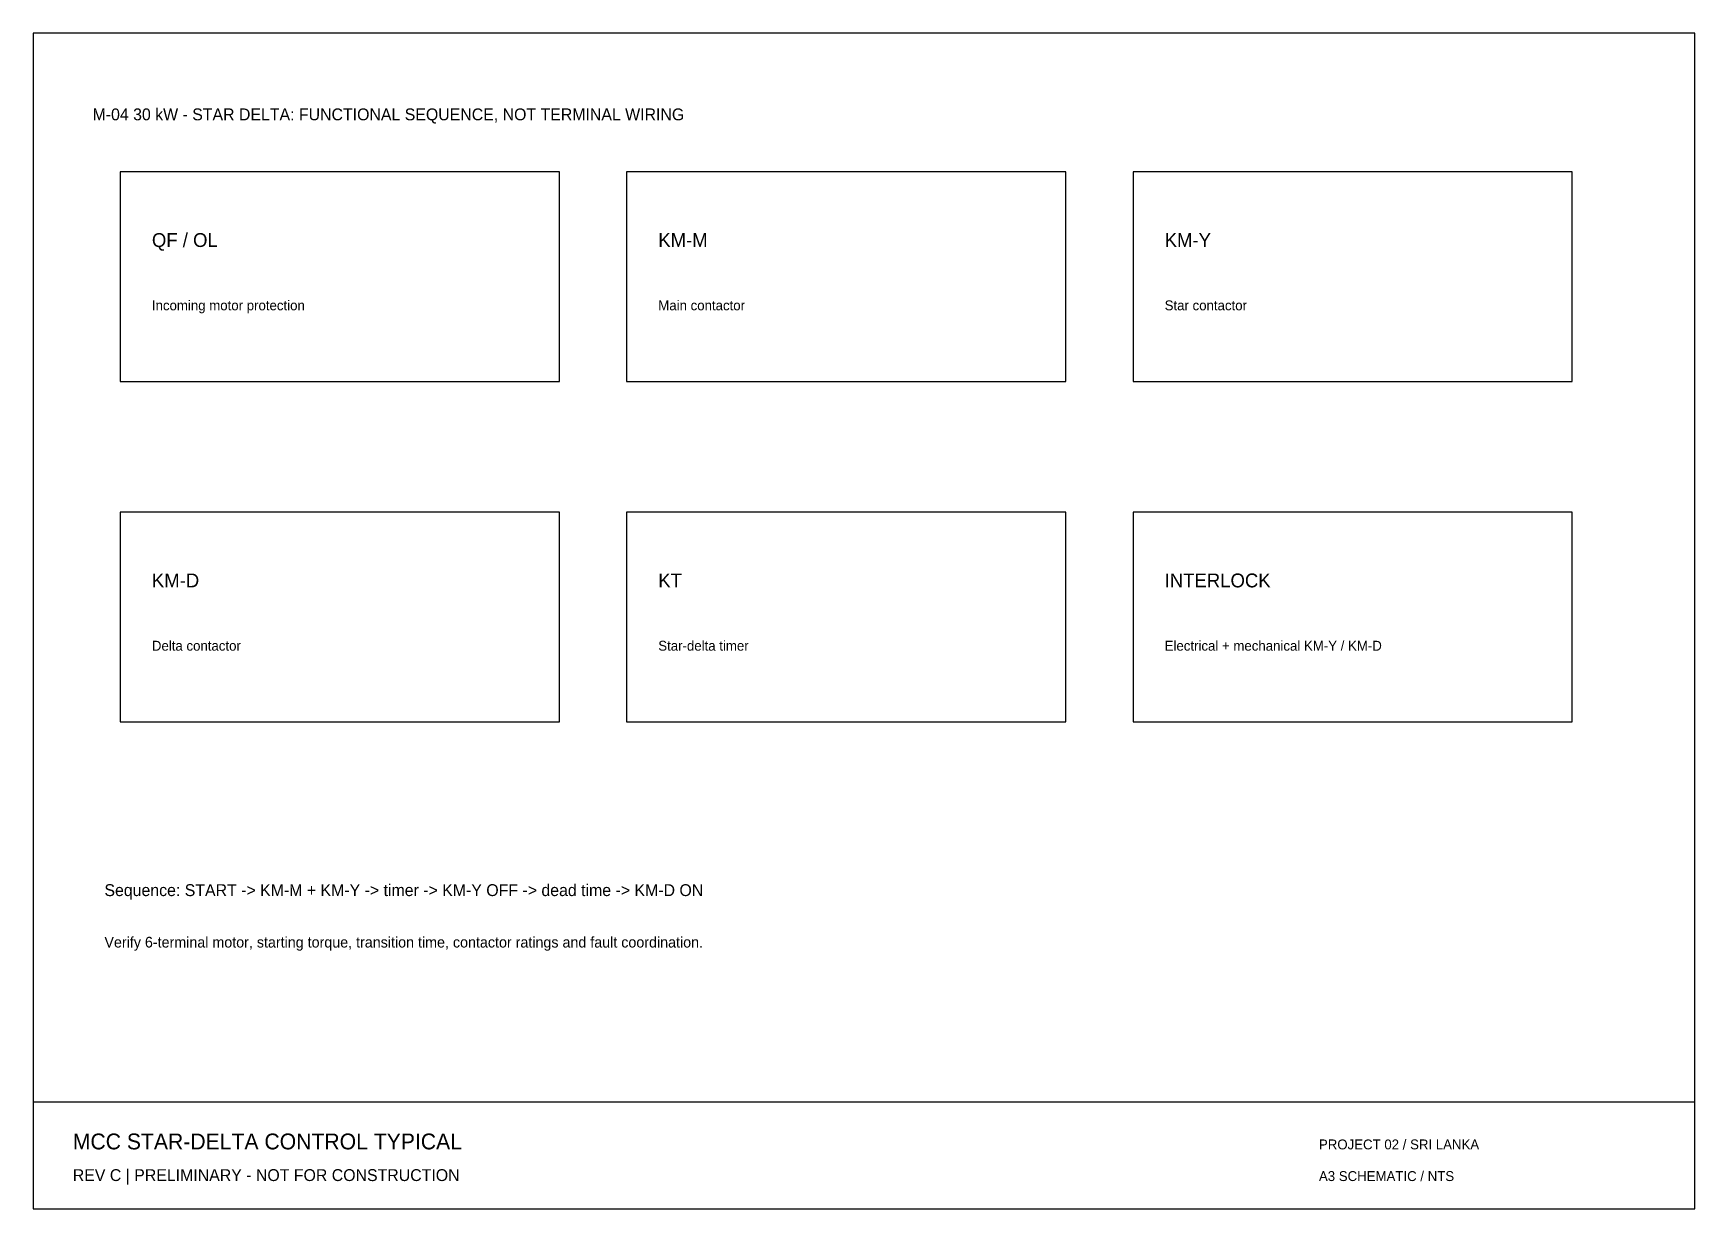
# Model space of a CAD drawing. Header units: metres. Extents: x 0 to 420, y 0 to 297.
import ezdxf

# ---------------------------------------------------------------- set-up
doc = ezdxf.new("R2010")
doc.units = ezdxf.units.M
for name, color, linetype in [('EQUIPMENT', 3, 'Continuous'), ('FRAME', 7, 'Continuous'), ('SAFETY', 2, 'Continuous'), ('TEXT', 7, 'Continuous')]:
    doc.layers.add(name, color=color, linetype=linetype)

msp = doc.modelspace()

# ---------------------------------------------------------------- linework, layer by layer
at = {"layer": 'EQUIPMENT'}
for p, q in [((133, 262), (22, 262)), ((22, 262), (22, 209)), ((133, 209), (133, 262)), ((261, 262), (150, 262)), ((150, 262), (150, 209)), ((261, 209), (261, 262)), ((389, 262), (278, 262)), ((278, 262), (278, 209)), ((389, 209), (389, 262)), ((22, 209), (133, 209)), ((150, 209), (261, 209)), ((278, 209), (389, 209)), ((133, 176), (22, 176)), ((22, 176), (22, 123)), ((133, 123), (133, 176)), ((261, 176), (150, 176)), ((150, 176), (150, 123)), ((261, 123), (261, 176)), ((389, 176), (278, 176)), ((278, 176), (278, 123)), ((389, 123), (389, 176)), ((22, 123), (133, 123)), ((150, 123), (261, 123)), ((278, 123), (389, 123))]:
    msp.add_line(p, q, dxfattribs=at)
at = {"layer": 'FRAME'}
for p, q in [((420, 297), (0, 297)), ((0, 297), (0, 0)), ((420, 0), (420, 297)), ((0, 27), (420, 27)), ((0, 0), (420, 0))]:
    msp.add_line(p, q, dxfattribs=at)

# ---------------------------------------------------------------- texts
at = {"layer": 'SAFETY'}
for s, height, p in [('Verify 6-terminal motor, starting torque, transition time, contactor ratings and fault coordination.', 2.7, (18, 66)), ('REV C | PRELIMINARY - NOT FOR CONSTRUCTION', 3, (10, 7))]:
    msp.add_text(s, height=height, dxfattribs=at).set_placement(p)
at = {"layer": 'TEXT'}
for s, height, p in [('M-04 30 kW - STAR DELTA: FUNCTIONAL SEQUENCE, NOT TERMINAL WIRING', 3, (15, 275)), ('QF / OL', 3.5, (30, 243)), ('KM-M', 3.5, (158, 243)), ('KM-Y', 3.5, (286, 243)), ('Incoming motor protection', 2.5, (30, 227)), ('Main contactor', 2.5, (158, 227)), ('Star contactor', 2.5, (286, 227)), ('KM-D', 3.5, (30, 157)), ('KT', 3.5, (158, 157)), ('INTERLOCK', 3.5, (286, 157)), ('Delta contactor', 2.5, (30, 141)), ('Star-delta timer', 2.5, (158, 141)), ('Electrical + mechanical KM-Y / KM-D', 2.5, (286, 141)), ('Sequence: START -> KM-M + KM-Y -> timer -> KM-Y OFF -> dead time -> KM-D ON', 3, (18, 79)), ('MCC STAR-DELTA CONTROL TYPICAL', 4, (10, 15)), ('PROJECT 02 / SRI LANKA', 2.5, (325, 15)), ('A3 SCHEMATIC / NTS', 2.5, (325, 7))]:
    msp.add_text(s, height=height, dxfattribs=at).set_placement(p)

doc.saveas('drawing.dxf')
